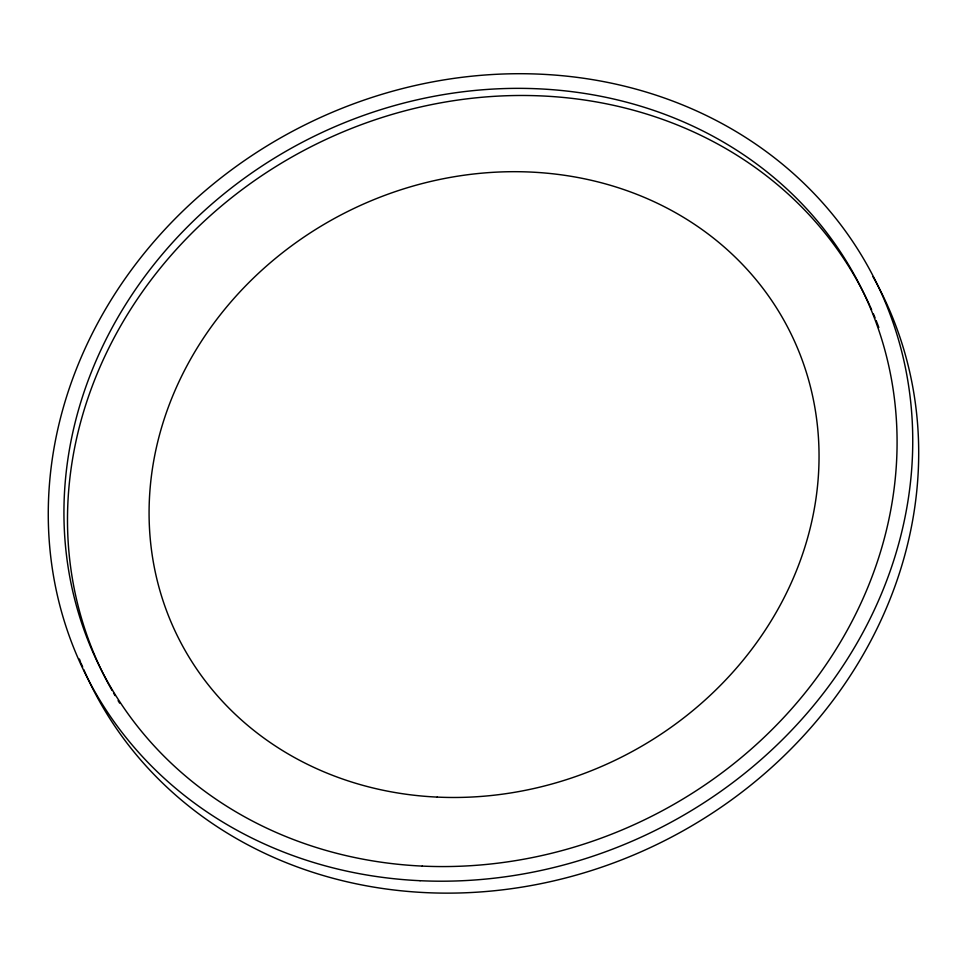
<?xml version="1.0" encoding="UTF-8"?>
<svg xmlns="http://www.w3.org/2000/svg" width="967" height="967" viewBox="0 0 967 967"><rect width="100%" height="100%" fill="white"/><g stroke="black" fill="none" stroke-linecap="round" stroke-linejoin="round"><path stroke-width="1.45" d="M872.971 276.707A441.254 393.859 -26.5 0 1 661.984 841.979A441.254 393.859 -26.5 0 1 83.815 669.696M82.678 667.037A441.254 393.859 -26.5 0 1 80.998 663.024M80.454 661.694A441.254 393.859 -26.5 0 1 79.367 658.998M870.397 306.986A425.262 379.584 -26.5 0 1 871.605 309.682M873.358 313.755A425.262 379.584 -26.5 0 1 875.062 317.853M876.162 320.585A425.262 379.584 -26.5 0 1 878.834 327.487M119.654 703.166A425.262 379.584 -26.5 0 1 118.095 700.652M115.037 695.599A425.262 379.584 -26.5 0 1 113.55 693.049M112.075 690.486A425.262 379.584 -26.5 0 1 311.519 146.476A425.262 379.584 -26.5 0 1 869.792 305.645M420.053 880.707A441.254 393.859 -26.5 0 0 881.384 293.182A441.254 393.859 -26.5 0 0 140.082 258.491A441.254 393.859 -26.5 0 0 420.053 880.707M437.205 797.098A341.98 305.246 -26.5 0 0 794.741 341.774A341.98 305.246 -26.5 0 0 220.234 314.879A341.98 305.246 -26.5 0 0 437.205 797.098M422.241 866.094A425.262 379.584 -26.5 0 0 866.855 299.867A425.262 379.584 -26.5 0 0 152.423 266.433A425.262 379.584 -26.5 0 0 422.241 866.094"/></g></svg>
